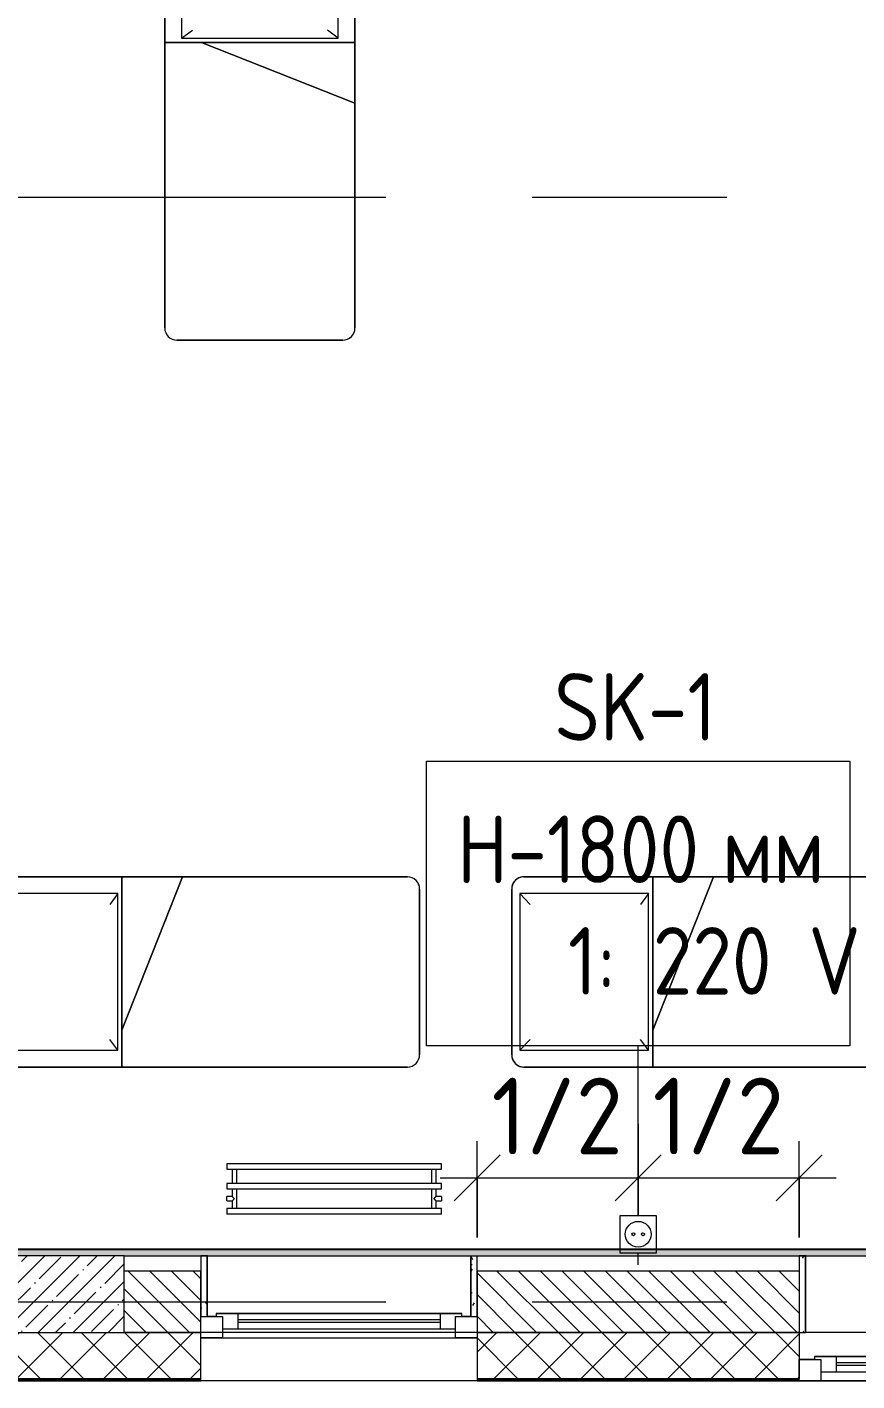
# Model space of a CAD drawing. Header units: millimetres. Extents: x 81609 to 272668, y -8553 to 29000.
# Drawn here: x 102313 to 105018, y -258 to 4155 of the extents above; entities that cross this region are included whole.
import ezdxf

# ---------------------------------------------------------------- set-up
doc = ezdxf.new("R2010")
doc.units = ezdxf.units.MM
doc.linetypes.add('Осевая', pattern=[3175, 635, -476.25, 1587.5, -476.25])
for name, color, linetype, lineweight in [('A-ANNO-DIMS', 7, 'Continuous', 9), ('A-ANNO-DIMS-100', 7, 'Continuous', 9), ('A-DETL-GENF', 7, 'Continuous', 9), ('A-GLAZ', 7, 'Continuous', 9), ('A-GLAZ-1', 7, 'Continuous', 13), ('A-WALL', 7, 'Continuous', 9), ('E-ELEC-FIXT-IDEN', 7, 'Continuous', 9), ('I-WALL', 7, 'Continuous', 9), ('M-EQPM', 7, 'Continuous', 9), ('S-COLS', 7, 'Continuous', 9), ('Оси-2', 7, 'Осевая', 9), ('Электрические приборы', 7, 'Continuous', 9)]:
    doc.layers.add(name, color=color, linetype=linetype, lineweight=lineweight)
for name, color, linetype, lineweight, true_color in [('A-WALL-1', 7, 'Continuous', 9, 0x3c3c3c), ('A-WALL-FNSH-1', 7, 'Continuous', 9, 0x3c3c3c), ('I-FURN-1', 7, 'Continuous', 9, 0xf0f0f0), ('Оси розеток', 7, 'Continuous', 9, 0xff1e23)]:
    doc.layers.add(name, color=color, linetype=linetype, lineweight=lineweight, true_color=true_color)
doc.styles.add('GOST Common', font='GOST_Common.ttf', dxfattribs={"width": 0.9, "height": 220})
doc.styles.add('ISOCPEUR', font='isocpeur.ttf', dxfattribs={"width": 0.9, "height": 250})
doc.dimstyles.new('ISO-2_5_0_9К_БОЛЬШОЙ', dxfattribs={"dimscale": 304.8, "dimtxt": 248.995294, "dimasz": 0.492126, "dimexe": 0.393701, "dimexo": 0.984252, "dimgap": 0, "dimtad": 1, "dimdec": 0, "dimrnd": 10, "dimzin": 0, "dimdsep": 46, "dimtxsty": 'ISOCPEUR', "dimblk1": 'OBLIQUE', "dimblk2": 'OBLIQUE', "dimsah": 1, "dimcen": 0.09, "dimdle": 0.393701, "dimazin": 0, "dimtfac": 1, "dimtdec": 4, "dimtix": 1, "dimtmove": 0, "dimatfit": 3, "dimfxl": 1, "dimtvp": 1, "dimtolj": 1, "dimtzin": 0, "dimarcsym": 2})
pattern_1 = [(0, (0, 0), (121.92, 30.48), [10.058, -81.382, 10.058, -81.382, -487.68]), (0, (0, 0), (121.92, 30.48), [-182.88, 10.058, -172.822, 10.058, -81.382, -213.36]), (0, (0, 0), (121.92, 30.48), [-457.2, 10.058, -50.902, 10.058, -142.342]), (120, (45.72, 15.24), (-87.356454, 90.345817), [10.058, -81.382, 10.058, -81.382, -487.68]), (120, (45.72, 15.24), (-87.356454, 90.345817), [-182.88, 10.058, -172.822, 10.058, -81.382, -213.36]), (120, (45.72, 15.24), (-87.356454, 90.345817), [-457.2, 10.058, -50.902, 10.058, -142.342]), (240, (60.96, 76.2), (-34.563546, -120.825817), [10.058, -81.382, 10.058, -81.382, -487.68]), (240, (60.96, 76.2), (-34.563546, -120.825817), [-182.88, 10.058, -172.822, 10.058, -81.382, -213.36]), (240, (60.96, 76.2), (-34.563546, -120.825817), [-457.2, 10.058, -50.902, 10.058, -142.342])]

# ---------------------------------------------------------------- blocks, each defined once
blk = doc.blocks.new('BSC_Колонна _Прямоугольная - 250х900-V6-План размещения напольных электротехнических лючков и розеток 2 этажа в осях 23-33')
at = {"layer": 'S-COLS'}
h = blk.add_hatch(dxfattribs=at)
h.set_pattern_fill('FP_14', color=256, style=0, pattern_type=2)
h.set_pattern_definition([(45, (-102180, -25), (-57.024626, 57.024626), []), (45, (-102122.975, -25), (-57.024626, 57.024626), [100.806, -20.161, 3.353, -16.808])])
h.paths.add_polyline_path([(-175.7, -125), (450, -125), (450, 125), (-450, 125), (-450, -125)])
for p, q in [((450, 125), (-450, 125)), ((-450, 125), (-450, -125)), ((450, -125), (450, 125)), ((-450, -125), (450, -125))]:
    blk.add_line(p, q, dxfattribs=at)
blk = doc.blocks.new('120_Окно_СКБ_2Ст_Фрамуга сверху - 120_Окно_СКБ_2Ст_2300х2500_h_ ДОО-22877051-План размещения напольных электротехнических лючков и розеток 2 этажа в осях 23-33')
at = {"layer": 'A-GLAZ'}
for p, q in [((1150, 83), (-1150, 83)), ((-1080, 83), (1080, 83)), ((-1150, 13), (-1100, 13)), ((-1030, 33), (470, 33)), ((470, 23), (-1030, 23)), ((540, 13), (570, 13)), ((540, 13), (570, 13)), ((640, 33), (1030, 33)), ((1030, 23), (640, 23)), ((1100, 13), (1150, 13))]:
    blk.add_line(p, q, dxfattribs=at)
at = {"layer": 'A-GLAZ-1'}
for p, q in [((-1150, 13), (-1150, 83)), ((-1150, 83), (-1080, 83)), ((-1080, 83), (-1080, 13)), ((520, 53), (-1080, 53)), ((-1080, 53), (-1080, 13)), ((-1030, 3), (-1030, 53)), ((470, 3), (470, 53)), ((520, 13), (520, 83)), ((520, 83), (590, 83)), ((520, 13), (520, 53)), ((590, 83), (590, 13)), ((1080, 53), (590, 53)), ((590, 53), (590, 13)), ((640, 3), (640, 53)), ((1030, 3), (1030, 53)), ((1080, 13), (1080, 83)), ((1080, 83), (1150, 83)), ((1080, 13), (1080, 53)), ((1150, 83), (1150, 13)), ((-1080, 13), (-1150, 13)), ((-1080, 13), (-1100, 13)), ((-1100, 13), (-1100, 3)), ((-1100, 3), (540, 3)), ((540, 3), (-1100, 3)), ((590, 13), (520, 13)), ((540, 13), (520, 13)), ((540, 3), (540, 13)), ((590, 13), (570, 13)), ((570, 13), (570, 3)), ((570, 3), (1100, 3)), ((1100, 3), (570, 3)), ((1150, 13), (1080, 13)), ((1100, 13), (1080, 13)), ((1100, 3), (1100, 13))]:
    blk.add_line(p, q, dxfattribs=at)
blk = doc.blocks.new('120_Окно_СКБ_1Ст - 120_Окно_СКБ_1Ст 900х2500_h_ с форточкой-V20-План размещения напольных электротехнических лючков и розеток 2 этажа в осях 23-33')
at = {"layer": 'A-GLAZ'}
for p, q in [((450, -57), (-450, -57)), ((-430, -127), (-400, -127)), ((-330, -107), (330, -107)), ((330, -117), (-330, -117)), ((400, -127), (430, -127))]:
    blk.add_line(p, q, dxfattribs=at)
at = {"layer": 'A-GLAZ-1'}
for p, q in [((-450, -127), (-450, -57)), ((-450, -57), (-380, -57)), ((-380, -57), (-380, -127)), ((380, -87), (-380, -87)), ((-380, -87), (-380, -127)), ((-330, -137), (-330, -87)), ((330, -137), (330, -87)), ((380, -127), (380, -57)), ((380, -57), (450, -57)), ((380, -127), (380, -87)), ((450, -57), (450, -127)), ((-380, -127), (-450, -127)), ((-380, -127), (-400, -127)), ((-400, -127), (-400, -137)), ((450, -127), (380, -127)), ((400, -127), (380, -127)), ((400, -137), (400, -127)), ((-400, -137), (400, -137)), ((400, -137), (-400, -137))]:
    blk.add_line(p, q, dxfattribs=at)
blk = doc.blocks.new('Bed - Small Sizes - 1_119-V31-План размещения напольных электротехнических лючков и розеток 2 этажа в осях 23-33')
at = {"layer": 'I-FURN-1'}
for p, q in [((247.3, 0), (-292.7, 0)), ((-292.7, 0), (247.3, 0)), ((247.3, 0), (-292.7, 0)), ((-292.7, 0), (247.3, 0)), ((-332.7, -40), (-332.7, -460)), ((-332.7, -460), (-332.7, -40)), ((-332.7, -40), (-332.7, -460)), ((-332.7, -460), (-332.7, -40)), ((-277.5, -26.2), (-242.7, -60)), ((232.5, -26.2), (-277.5, -26.2)), ((-277.5, -26.2), (-277.5, -446.2)), ((232.5, -26.2), (-277.5, -26.2)), ((-277.5, -26.2), (-277.5, -446.2)), ((232.5, -26.2), (197.3, -60)), ((232.5, -446.2), (232.5, -26.2)), ((232.5, -446.2), (232.5, -26.2)), ((287.3, -460), (287.3, -40)), ((287.3, -40), (287.3, -460)), ((287.3, -657.7), (287.3, -40)), ((287.3, -40), (287.3, -657.7)), ((-277.5, -446.2), (-242.7, -420)), ((232.5, -446.2), (197.3, -420)), ((-332.7, -460), (-212.7, -460)), ((-212.7, -460), (-332.7, -460)), ((-332.7, -460), (-332.7, -1390)), ((-332.7, -1390), (-332.7, -460)), ((-332.7, -460), (-212.7, -460)), ((-277.5, -446.2), (232.5, -446.2)), ((-277.5, -446.2), (232.5, -446.2)), ((-212.7, -460), (287.3, -460)), ((287.3, -460), (-212.7, -460)), ((287.3, -460), (-212.7, -460)), ((-212.7, -460), (287.3, -657.7)), ((287.3, -657.7), (-212.7, -460)), ((-212.7, -460), (287.3, -460)), ((-212.7, -460), (287.3, -657.7)), ((-212.7, -460), (287.3, -460)), ((287.3, -657.7), (287.3, -460)), ((287.3, -460), (287.3, -657.7)), ((287.3, -1390), (287.3, -657.7)), ((287.3, -657.7), (287.3, -1390)), ((-292.7, -1430), (247.3, -1430)), ((247.3, -1430), (-292.7, -1430))]:
    blk.add_line(p, q, dxfattribs=at)
for centre, start, end in [((-292.7, -40), 90, 180), ((-292.7, -40), 90, 120), ((247.3, -40), 360, 90), ((247.3, -40), 0, 90), ((-292.7, -40), 90, 180), ((-292.7, -40), 90, 180), ((-292.7, -40), 120, 180), ((247.3, -40), 0, 90), ((247.3, -40), 0, 90), ((-292.7, -1390), 180, 270), ((-292.7, -1390), 180, 270), ((247.3, -1390), 270, 0), ((247.3, -1390), 270, 0)]:
    blk.add_arc(centre, 40, start, end, dxfattribs=at)
blk = doc.blocks.new('Bed - Small Sizes - 1_119-V32-План размещения напольных электротехнических лючков и розеток 2 этажа в осях 23-33')
at = {"layer": 'I-FURN-1'}
for p, q in [((247.3, 0), (-292.7, 0)), ((-292.7, 0), (247.3, 0)), ((247.3, 0), (-292.7, 0)), ((-292.7, 0), (247.3, 0)), ((-332.7, -40), (-332.7, -460)), ((-332.7, -460), (-332.7, -40)), ((-332.7, -40), (-332.7, -460)), ((-332.7, -460), (-332.7, -40)), ((-277.5, -26.2), (-242.7, -60)), ((232.5, -26.2), (-277.5, -26.2)), ((-277.5, -26.2), (-277.5, -446.2)), ((232.5, -26.2), (-277.5, -26.2)), ((-277.5, -26.2), (-277.5, -446.2)), ((232.5, -26.2), (197.3, -60)), ((232.5, -446.2), (232.5, -26.2)), ((232.5, -446.2), (232.5, -26.2)), ((287.3, -460), (287.3, -40)), ((287.3, -40), (287.3, -460)), ((287.3, -657.7), (287.3, -40)), ((287.3, -40), (287.3, -657.7)), ((-277.5, -446.2), (-242.7, -420)), ((232.5, -446.2), (197.3, -420)), ((-332.7, -460), (-212.7, -460)), ((-212.7, -460), (-332.7, -460)), ((-332.7, -460), (-332.7, -1390)), ((-332.7, -1390), (-332.7, -460)), ((-332.7, -460), (-212.7, -460)), ((-277.5, -446.2), (232.5, -446.2)), ((-277.5, -446.2), (232.5, -446.2)), ((-212.7, -460), (287.3, -460)), ((287.3, -460), (-212.7, -460)), ((287.3, -460), (-212.7, -460)), ((-212.7, -460), (287.3, -657.7)), ((287.3, -657.7), (-212.7, -460)), ((-212.7, -460), (287.3, -460)), ((-212.7, -460), (287.3, -657.7)), ((-212.7, -460), (287.3, -460)), ((287.3, -657.7), (287.3, -460)), ((287.3, -460), (287.3, -657.7)), ((287.3, -1390), (287.3, -657.7)), ((287.3, -657.7), (287.3, -1390)), ((-292.7, -1430), (247.3, -1430)), ((247.3, -1430), (-292.7, -1430))]:
    blk.add_line(p, q, dxfattribs=at)
for centre, start, end in [((-292.7, -40), 90, 180), ((-292.7, -40), 90, 180), ((247.3, -40), 360, 90), ((247.3, -40), 0, 90), ((-292.7, -40), 90, 180), ((-292.7, -40), 90, 180), ((247.3, -40), 30, 90), ((247.3, -40), 30, 90), ((247.3, -40), 0, 30), ((247.3, -40), 0, 30), ((-292.7, -1390), 180, 270), ((-292.7, -1390), 180, 270), ((247.3, -1390), 270, 0), ((247.3, -1390), 315, 0), ((247.3, -1390), 270, 315)]:
    blk.add_arc(centre, 40, start, end, dxfattribs=at)
blk = doc.blocks.new('Bed - Small Sizes - 1_119-V33-План размещения напольных электротехнических лючков и розеток 2 этажа в осях 23-33')
at = {"layer": 'I-FURN-1'}
for p, q in [((247.3, 0), (-292.7, 0)), ((-292.7, 0), (247.3, 0)), ((247.3, 0), (-292.7, 0)), ((-292.7, 0), (247.3, 0)), ((-332.7, -40), (-332.7, -460)), ((-332.7, -460), (-332.7, -40)), ((-332.7, -40), (-332.7, -460)), ((-332.7, -460), (-332.7, -40)), ((-277.5, -26.2), (-242.7, -60)), ((232.5, -26.2), (-277.5, -26.2)), ((-277.5, -26.2), (-277.5, -446.2)), ((232.5, -26.2), (-277.5, -26.2)), ((-277.5, -26.2), (-277.5, -446.2)), ((232.5, -26.2), (197.3, -60)), ((232.5, -446.2), (232.5, -26.2)), ((232.5, -446.2), (232.5, -26.2)), ((287.3, -460), (287.3, -40)), ((287.3, -40), (287.3, -460)), ((287.3, -657.7), (287.3, -40)), ((287.3, -40), (287.3, -657.7)), ((-277.5, -446.2), (-242.7, -420)), ((232.5, -446.2), (197.3, -420)), ((-332.7, -460), (-212.7, -460)), ((-212.7, -460), (-332.7, -460)), ((-332.7, -460), (-332.7, -1390)), ((-332.7, -1390), (-332.7, -460)), ((-332.7, -460), (-212.7, -460)), ((-277.5, -446.2), (232.5, -446.2)), ((-277.5, -446.2), (232.5, -446.2)), ((-212.7, -460), (287.3, -460)), ((287.3, -460), (-212.7, -460)), ((287.3, -460), (-212.7, -460)), ((-212.7, -460), (287.3, -657.7)), ((287.3, -657.7), (-212.7, -460)), ((-212.7, -460), (287.3, -460)), ((-212.7, -460), (287.3, -657.7)), ((-212.7, -460), (287.3, -460)), ((287.3, -657.7), (287.3, -460)), ((287.3, -460), (287.3, -657.7)), ((287.3, -1390), (287.3, -657.7)), ((287.3, -657.7), (287.3, -1390)), ((-292.7, -1430), (247.3, -1430)), ((247.3, -1430), (-292.7, -1430))]:
    blk.add_line(p, q, dxfattribs=at)
for centre, start, end in [((-292.7, -40), 90, 180), ((-292.7, -40), 90, 150), ((247.3, -40), 360, 90), ((247.3, -40), 15, 90), ((-292.7, -40), 105, 180), ((-292.7, -40), 120, 180), ((-292.7, -40), 150, 180), ((-292.7, -40), 90, 120), ((-292.7, -40), 90, 105), ((247.3, -40), 0, 90), ((247.3, -40), 75, 90), ((247.3, -40), 60, 75), ((247.3, -40), 30, 60), ((247.3, -40), 0, 30), ((247.3, -40), 0, 15), ((-292.7, -1390), 180, 270), ((-292.7, -1390), 180, 270), ((247.3, -1390), 270, 0), ((247.3, -1390), 300, 0), ((247.3, -1390), 270, 300)]:
    blk.add_arc(centre, 40, start, end, dxfattribs=at)
blk = doc.blocks.new('Блок Розеток и Выключателей - Блок Розеток и Выключателей_SK1-V145-План размещения напольных электротехнических лючков и розеток 2 этажа в осях 23-33')
at = {"layer": 'A-DETL-GENF'}
for p, q in [((60, 160), (-60, 160)), ((-60, 160), (-60, 40)), ((60, 40), (60, 160)), ((-60, 40), (60, 40))]:
    blk.add_line(p, q, dxfattribs=at)
for centre, radius in [((0, 100), 42), ((-15.6, 100), 4.8), ((15.6, 100), 4.8)]:
    blk.add_circle(centre, radius, dxfattribs=at)
at = {"layer": 'Оси розеток'}
blk.add_line((0, 0), (0, 40), dxfattribs=at)
blk = doc.blocks.new('radiator_prado_classic_z_tip_30_po exemplyaru - Classic Z Тип 30-300-31134001-План размещения напольных электротехнических лючков и розеток 2 этажа в осях 23-33')
at = {"layer": 'M-EQPM'}
for p, q in [((0, 228), (0, 210)), ((700, 228), (0, 228)), ((700, 210), (700, 228)), ((0, 210), (700, 210)), ((17.5, 210), (17.5, 164)), ((32.5, 164), (32.5, 210)), ((667.5, 210), (667.5, 164)), ((682.5, 164), (682.5, 210)), ((700, 164), (0, 164)), ((0, 164), (0, 146)), ((0, 146), (700, 146)), ((17.5, 146), (17.5, 121.5)), ((32.5, 82), (32.5, 146)), ((667.5, 146), (667.5, 82)), ((682.5, 121.5), (682.5, 146)), ((700, 146), (700, 164)), ((17.5, 121.5), (0, 121.5)), ((17.5, 121.5), (0, 121.5)), ((0, 121.5), (0, 121.2)), ((0, 106.5), (0, 121.5)), ((0, 121.2), (0, 121.2)), ((0, 106.8), (0, 106.5)), ((0, 106.8), (0, 106.8)), ((0, 106.5), (17.5, 106.5)), ((0, 106.5), (17.5, 106.5)), ((17.5, 106.5), (17.5, 82)), ((700, 121.5), (682.5, 121.5)), ((700, 121.5), (682.5, 121.5)), ((682.5, 82), (682.5, 106.5)), ((682.5, 106.5), (700, 106.5)), ((682.5, 106.5), (700, 106.5)), ((700, 121.5), (700, 106.5)), ((700, 121.2), (700, 121.5)), ((700, 121.5), (700, 121.2)), ((700, 121.2), (700, 121.5)), ((700, 106.5), (700, 106.8)), ((700, 106.8), (700, 106.5)), ((700, 106.5), (700, 106.8)), ((700, 82), (0, 82)), ((0, 82), (0, 64)), ((700, 64), (0, 64)), ((700, 64), (700, 82))]:
    blk.add_line(p, q, dxfattribs=at)
for points, knots in [([(25, 114), (24.5, 114.5), (23.6, 115.4), (22.4, 116.6), (21.6, 117.4), (21.1, 117.9), (20.8, 118.2), (20.5, 118.5), (20.2, 118.8), (19.8, 119.1), (19.6, 119.4), (19.3, 119.7), (19, 120), (18.7, 120.3), (18.5, 120.5), (18.3, 120.7), (18.1, 120.9), (17.9, 121.1), (17.8, 121.2), (17.7, 121.3), (17.5, 121.5), (17.5, 121.5), (17.5, 121.5)], [0, 0, 0, 0, 0.142857, 0.285714, 0.357143, 0.392857, 0.428571, 0.464286, 0.5, 0.535714, 0.571429, 0.607143, 0.642857, 0.678571, 0.714286, 0.75, 0.785714, 0.821429, 0.857143, 0.892857, 0.928571, 1, 1, 1, 1]), ([(17.5, 106.5), (17.5, 106.5), (17.5, 106.5), (17.7, 106.7), (17.8, 106.8), (17.9, 106.9), (18.1, 107.1), (18.3, 107.3), (18.5, 107.5), (18.7, 107.7), (19, 108), (19.3, 108.3), (19.6, 108.6), (19.8, 108.9), (20.3, 109.3), (20.7, 109.7), (21.1, 110.1), (21.6, 110.6), (22.4, 111.4), (23.6, 112.6), (24.5, 113.5), (25, 114)], [0, 0, 0, 0, 0.071429, 0.107143, 0.142857, 0.178571, 0.214286, 0.25, 0.285714, 0.321429, 0.357143, 0.392857, 0.428571, 0.464286, 0.5, 0.571429, 0.607143, 0.642857, 0.714286, 0.857143, 1, 1, 1, 1]), ([(675, 114), (675.5, 114.5), (676.4, 115.4), (677.6, 116.6), (678.4, 117.4), (678.9, 117.9), (679.2, 118.2), (679.5, 118.5), (679.8, 118.8), (680.1, 119.2), (680.4, 119.4), (680.7, 119.7), (681, 120), (681.3, 120.3), (681.5, 120.5), (681.7, 120.7), (681.9, 120.9), (682.1, 121.1), (682.2, 121.2), (682.3, 121.3), (682.5, 121.5), (682.5, 121.5), (682.5, 121.5)], [0, 0, 0, 0, 0.142857, 0.285714, 0.357143, 0.392857, 0.428571, 0.464286, 0.5, 0.535714, 0.571429, 0.607143, 0.642857, 0.678571, 0.714286, 0.75, 0.785714, 0.821429, 0.857143, 0.892857, 0.928571, 1, 1, 1, 1]), ([(682.5, 106.5), (682.5, 106.5), (682.5, 106.5), (682.3, 106.7), (682.2, 106.8), (682.1, 106.9), (681.9, 107.1), (681.7, 107.3), (681.5, 107.5), (681.3, 107.7), (681, 108), (680.7, 108.3), (680.4, 108.6), (680.1, 108.8), (679.7, 109.3), (679.3, 109.7), (678.9, 110.1), (678.4, 110.6), (677.6, 111.4), (676.4, 112.6), (675.5, 113.5), (675, 114)], [0, 0, 0, 0, 0.071429, 0.107143, 0.142857, 0.178571, 0.214286, 0.25, 0.285714, 0.321429, 0.357143, 0.392857, 0.428571, 0.464286, 0.5, 0.571429, 0.607143, 0.642857, 0.714286, 0.857143, 1, 1, 1, 1])]:
    blk.add_open_spline(points, degree=3, knots=knots, dxfattribs=at)
blk = doc.blocks.new('DIMBLOCK42-План размещения напольных электротехнических лючков и розеток 2 этажа в осях 23-33')
at = {"layer": 'A-ANNO-DIMS-100'}
for p, q in [((104305, 580), (104305, 283.6)), ((104305, 403.6), (104305, 580)), ((103780, 209.7), (103780, 523.6)), ((103660, 403.6), (104305, 403.6)), ((103780, 403.6), (103780, 209.7))]:
    blk.add_line(p, q, dxfattribs=at)
at = {"layer": 'A-ANNO-DIMS-100', "lineweight": 20}
for p, q in [((103780, 403.6), (103855, 478.6)), ((104305, 403.6), (104380, 478.6)), ((103780, 403.6), (103705, 328.6)), ((104305, 403.6), (104230, 328.6))]:
    blk.add_line(p, q, dxfattribs=at)
at = {"layer": 'A-ANNO-DIMS-100', "color": 0, "insert": (103827, 730.2), "char_height": 250, "width": 517.144, "attachment_point": 1, "line_spacing_factor": 1.149209, "style": 'ISOCPEUR'}
blk.add_mtext('1/2', dxfattribs=at)
blk = doc.blocks.new('_Oblique')
at = {"color": 0, "linetype": 'ByBlock', "lineweight": -2}
blk.add_line((-0.5, -0.5), (0.5, 0.5), dxfattribs=at)
blk = doc.blocks.new('DIMBLOCK43-План размещения напольных электротехнических лючков и розеток 2 этажа в осях 23-33')
at = {"layer": 'A-ANNO-DIMS-100'}
for p, q in [((104305, 580), (104305, 283.6)), ((104305, 403.6), (104305, 580)), ((104830, 209.7), (104830, 523.6)), ((104305, 403.6), (104950, 403.6)), ((104830, 403.6), (104830, 209.7))]:
    blk.add_line(p, q, dxfattribs=at)
at = {"layer": 'A-ANNO-DIMS-100', "lineweight": 20}
for p, q in [((104305, 403.6), (104380, 478.6)), ((104830, 403.6), (104905, 478.6)), ((104305, 403.6), (104230, 328.6)), ((104830, 403.6), (104755, 328.6))]:
    blk.add_line(p, q, dxfattribs=at)
at = {"layer": 'A-ANNO-DIMS-100', "color": 0, "insert": (104352, 730.2), "char_height": 250, "width": 517.144, "attachment_point": 1, "line_spacing_factor": 1.149209, "style": 'ISOCPEUR'}
blk.add_mtext('1/2', dxfattribs=at)

msp = doc.modelspace()

# ---------------------------------------------------------------- hatches: boundary and pattern name
at = {"layer": 'A-WALL'}
h = msp.add_hatch(dxfattribs=at)
h.set_pattern_fill('FP_3', color=256, style=0, pattern_type=2)
h.set_pattern_definition([(135, (0, 0), (-35.35534, -35.35534), [])])
h.paths.add_polyline_path([(122030, -100), (122830, -100), (122830, 100), (122030, 100)])
h.paths.add_polyline_path([(119330, -100), (119330, 100), (118830, 100), (118830, -100), (119155.3, -100)])
h.paths.add_polyline_path([(113430, -100), (113680, -100), (113680, 100), (113430, 100)])
h.paths.add_polyline_path([(114580, -100), (115630, -100), (115630, 100), (114580, 100)])
h.paths.add_polyline_path([(109123.6, -100), (110230, -100), (110230, 100), (108930, 100), (108930, -100)])
h.paths.add_polyline_path([(104593.2, -100), (104830, -100), (104830, 100), (103780, 100), (103780, -100), (103945.9, -100)])
h.paths.add_polyline_path([(102880, -100), (102880, 100), (102630, 100), (102630, -100), (102651.5, -100)])
h.paths.add_polyline_path([(101033.5, -100), (101730, -100), (101730, 100), (100830, 100), (100830, -100)])
h.paths.add_polyline_path([(97473.9, -100), (99030, -100), (99030, 100), (95680, 100), (95680, -100), (97150.3, -100)])
h.paths.add_polyline_path([(94780, -100), (94780, 100), (94530, 100), (94530, -100)])
h.paths.add_polyline_path([(92730, -100), (92730, 100), (91930, 100), (91930, -100), (92619.8, -100)])
h = msp.add_hatch(dxfattribs=at)
h.set_pattern_fill('FP_1', color=256, style=0, pattern_type=2)
h.set_pattern_definition([(45, (0, 0), (-70.71068, 70.71068), []), (135, (0, 0), (-70.71068, -70.71068), [])])
h.paths.add_polyline_path([(125080, -250), (125080, -100), (123730, -100), (123730, -250)])
h.paths.add_polyline_path([(122830, -250), (122830, -100), (122030, -100), (122030, -250)])
h.paths.add_polyline_path([(120773.4, -250), (121130, -250), (121130, -100), (120230, -100), (120230, -250)])
h.paths.add_polyline_path([(117930, -250), (119330, -250), (119330, -100), (117930, -100), (117930, -126)])
h.paths.add_polyline_path([(115630, -250), (115630, -100), (114580, -100), (114580, -250), (115595.7, -250)])
h.paths.add_polyline_path([(112530, -250), (113680, -250), (113680, -100), (112530, -100), (112530, -126)])
h.paths.add_polyline_path([(110230, -250), (110230, -100), (108930, -100), (108930, -250)])
h.paths.add_polyline_path([(107130, -250), (108030, -250), (108030, -100), (107130, -100), (107130, -126)])
h.paths.add_polyline_path([(104830, -250), (104830, -100), (103780, -100), (103780, -250)])
h.paths.add_polyline_path([(102880, -250), (102880, -100), (100830, -100), (100830, -250)])
h.paths.add_polyline_path([(99930, -250), (99930, -100), (95680, -100), (95680, -250)])
h.paths.add_polyline_path([(93630, -250), (94780, -250), (94780, -100), (93630, -100), (93630, -126)])
h.paths.add_polyline_path([(92730, -250), (92730, -100), (91930, -100), (91930, -250)])
h.paths.add_polyline_path([(91030, -250), (91030, -100), (89210, -100), (89210, -250), (89707.4, -250)])
at = {"layer": 'I-WALL'}
h = msp.add_hatch(dxfattribs=at)
h.set_pattern_fill('FP_41', color=256, style=0, pattern_type=2)
h.set_pattern_definition(pattern_1)
h.paths.add_polyline_path([(107110, 150), (107109, 170), (101965, 170), (101965, 150), (107109, 150)])
h = msp.add_hatch(dxfattribs=at)
h.set_pattern_fill('FP_41', color=256, style=0, pattern_type=2)
h.set_pattern_definition(pattern_1)
h.paths.add_polyline_path([(102900, -48), (102900, 150), (102880, 150), (102880, -48)])
h = msp.add_hatch(dxfattribs=at)
h.set_pattern_fill('FP_41', color=256, style=0, pattern_type=2)
h.set_pattern_definition(pattern_1)
h.paths.add_polyline_path([(103780, -48), (103780, 150), (103760, 150), (103760, -48)])
h = msp.add_hatch(dxfattribs=at)
h.set_pattern_fill('FP_41', color=256, style=0, pattern_type=2)
h.set_pattern_definition(pattern_1)
h.paths.add_polyline_path([(104850, -100), (104850, 150), (104830, 150), (104830, -100)])

# ---------------------------------------------------------------- linework, layer by layer
at = {"layer": 'A-WALL'}
for p, q in [((102630, -100), (102880, -100)), ((102880, -100), (102630, -100)), ((103780, -100), (104850, -100)), ((104830, -100), (103780, -100)), ((100830, -250), (102880, -250)), ((100830, -253), (102880, -253)), ((103780, -258), (102880, -258)), ((103780, -250), (104830, -250)), ((103780, -253), (104830, -253)), ((107130, -258), (104830, -258))]:
    msp.add_line(p, q, dxfattribs=at)
at = {"layer": 'A-WALL-1'}
for p, q in [((102630, 150), (107109, 150)), ((102900, 150), (102880, 150)), ((102880, 150), (102880, -48)), ((102900, -48), (102900, 150)), ((103760, 150), (103760, -48)), ((103780, -48), (103780, 150)), ((104850, 150), (104830, 150)), ((104830, 150), (104830, -250)), ((104850, -100), (104850, 150)), ((102880, 100), (102630, 100)), ((102880, -250), (102880, 100)), ((104830, 100), (103780, 100)), ((103780, 100), (103780, -250)), ((102880, -48), (102900, -48)), ((103760, -48), (103780, -48))]:
    msp.add_line(p, q, dxfattribs=at)
at = {"layer": 'A-WALL-FNSH-1'}
for p, q in [((101985, 170), (107109, 170)), ((107109, 171), (101986, 171)), ((102901, 150), (102900, 150)), ((102901, -48), (102901, 150)), ((103759, 150), (103759, -48)), ((104851, 150), (104850, 150)), ((104851, -100), (104851, 150)), ((102900, -48), (102901, -48)), ((103759, -48), (103760, -48)), ((104850, -100), (104851, -100)), ((100830, -258), (102880, -258)), ((102880, -258), (102880, -250)), ((103780, -250), (103780, -258)), ((103780, -258), (104830, -258)), ((104830, -258), (104830, -250))]:
    msp.add_line(p, q, dxfattribs=at)
at = {"layer": 'E-ELEC-FIXT-IDEN'}
msp.add_line((104305, 280), (104305, 834.5), dxfattribs=at)
at = {"layer": 'E-ELEC-FIXT-IDEN', "flags": 128}
msp.add_lwpolyline([(103615.5, 1762.5), (104994.5, 1762.5), (104994.5, 834.5), (103615.5, 834.5)], close=True, dxfattribs=at)
at = {"layer": 'I-WALL'}
for p, q in [((103780, -100), (102880, -100)), ((107109, -100), (104850, -100))]:
    msp.add_line(p, q, dxfattribs=at)
at = {"layer": 'Оси-2'}
for p, q in [((84909.3, 3600), (122760, 3600)), ((84909.3, 0), (122760, 0))]:
    msp.add_line(p, q, dxfattribs=at)

# ---------------------------------------------------------------- block references
at = {"layer": 'A-GLAZ', "rotation": 180}
for name, p in [('120_Окно_СКБ_1Ст - 120_Окно_СКБ_1Ст 900х2500_h_ с форточкой-V20-План размещения напольных электротехнических лючков и розеток 2 этажа в осях 23-33', (103330, -175)), ('120_Окно_СКБ_2Ст_Фрамуга сверху - 120_Окно_СКБ_2Ст_2300х2500_h_ ДОО-22877051-План размещения напольных электротехнических лючков и розеток 2 этажа в осях 23-33', (105980, -175))]:
    msp.add_blockref(name, p, dxfattribs=at)
at = {"layer": 'I-FURN-1'}
msp.add_blockref('Bed - Small Sizes - 1_119-V31-План размещения напольных электротехнических лючков и розеток 2 этажа в осях 23-33', (103094.7, 4564.2), dxfattribs=at)
at = {"layer": 'I-FURN-1', "rotation": 90.00000000000001}
for name, p in [('Bed - Small Sizes - 1_119-V32-План размещения напольных электротехнических лючков и розеток 2 этажа в осях 23-33', (102162.7, 1097.8)), ('Bed - Small Sizes - 1_119-V33-План размещения напольных электротехнических лючков и розеток 2 этажа в осях 23-33', (103892.7, 1097.8))]:
    msp.add_blockref(name, p, dxfattribs=at)
at = {"layer": 'M-EQPM'}
msp.add_blockref('radiator_prado_classic_z_tip_30_po exemplyaru - Classic Z Тип 30-300-31134001-План размещения напольных электротехнических лючков и розеток 2 этажа в осях 23-33', (102964.1, 222), dxfattribs=at)
at = {"layer": 'S-COLS'}
msp.add_blockref('BSC_Колонна _Прямоугольная - 250х900-V6-План размещения напольных электротехнических лючков и розеток 2 этажа в осях 23-33', (102180, 25), dxfattribs=at)
at = {"layer": 'Электрические приборы'}
msp.add_blockref('Блок Розеток и Выключателей - Блок Розеток и Выключателей_SK1-V145-План размещения напольных электротехнических лючков и розеток 2 этажа в осях 23-33', (104305, 120), dxfattribs=at)

# ---------------------------------------------------------------- texts
at = {"layer": 'E-ELEC-FIXT-IDEN', "char_height": 220, "attachment_point": 1, "style": 'GOST Common'}
for s, insert, width in [('SK-1', (104031.4, 2048.9), 656.582), ('H-1800 ', (103715.5, 1584.9), 1046.202), ('мм', (104578.7, 1584.9), 375.19), ('   1: 220 V', (103715.5, 1221.1), 1291.519)]:
    msp.add_mtext(s, dxfattribs=dict(at, insert=insert, width=width))

# ---------------------------------------------------------------- dimensions: what is measured, and where the dimension line sits
at = {"layer": 'A-ANNO-DIMS'}
for base, p1, p2, picture, middle in [((104305, 403.6), (103780, 509.7), (104305, 280), 'DIMBLOCK42-План размещения напольных электротехнических лючков и розеток 2 этажа в осях 23-33', (104042.5, 528.6)), ((104830, 403.6), (104305, 280), (104830, 509.7), 'DIMBLOCK43-План размещения напольных электротехнических лючков и розеток 2 этажа в осях 23-33', (104567.5, 528.6))]:
    dim = msp.add_linear_dim(base=base, p1=p1, p2=p2, text='1/2', dimstyle='ISO-2_5_0_9К_БОЛЬШОЙ', override={"dimpost": '<>', "dimfxl": 573.033829}, dxfattribs=at)
    dim.commit()
    dim.dimension.update_dxf_attribs({"geometry": picture, "text_midpoint": middle})

doc.saveas('drawing.dxf')
